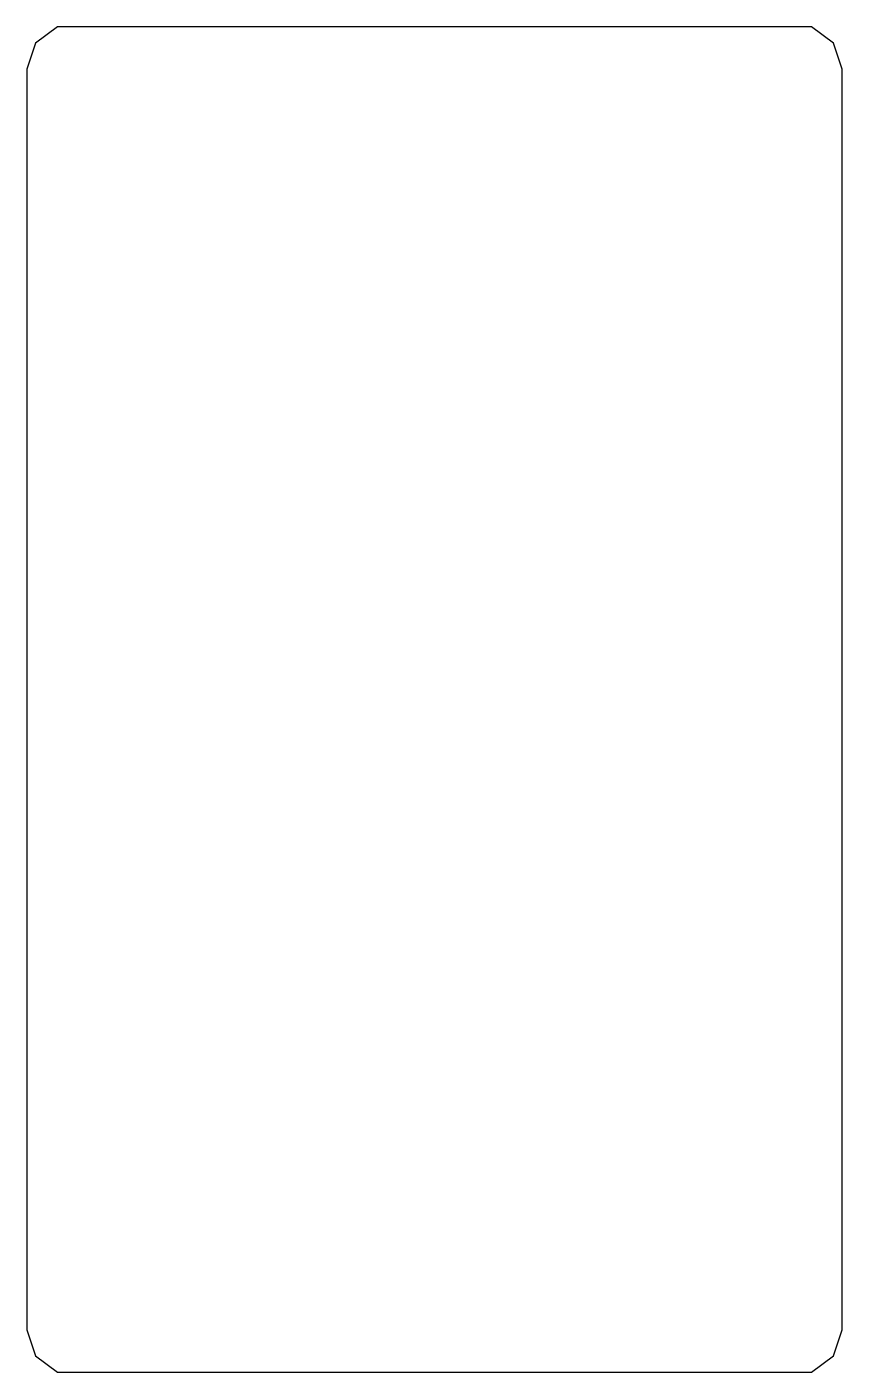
# Model space of a CAD drawing. Header units: metres. Extents: x 0 to 55, y 0.1 to 90.9.
import ezdxf

# ---------------------------------------------------------------- set-up
doc = ezdxf.new("R2010")
doc.units = ezdxf.units.M

msp = doc.modelspace()

# ---------------------------------------------------------------- linework, layer by layer
for p, q in [((2.07295, 90.8532), (0.572949, 89.7634)), ((52.9271, 90.8532), (2.07295, 90.8532)), ((54.4271, 89.7634), (52.9271, 90.8532)), ((0.572949, 89.7634), (0, 88)), ((55, 88), (54.4271, 89.7634)), ((0, 88), (0, 3)), ((55, 3), (55, 88)), ((0, 3), (0.572949, 1.23664)), ((54.4271, 1.23664), (55, 3)), ((0.572949, 1.23664), (2.07295, 0.14683)), ((52.9271, 0.14683), (54.4271, 1.23664)), ((2.07295, 0.14683), (3.92705, 0.14683)), ((3.92705, 0.14683), (52.9271, 0.14683))]:
    msp.add_line(p, q)

doc.saveas('drawing.dxf')
